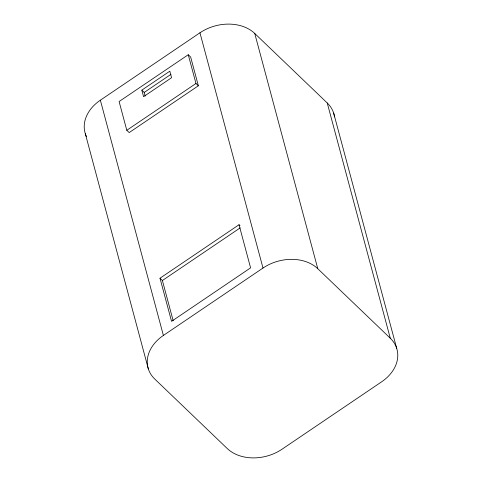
<?xml version="1.0" encoding="UTF-8"?>
<svg xmlns="http://www.w3.org/2000/svg" width="482" height="482" viewBox="0 0 482 482"><rect width="100%" height="100%" fill="white"/><g stroke="black" fill="none" stroke-linecap="round" stroke-linejoin="round"><path stroke-width="0.72" d="M86.537 136.737A39.795 30.077 -15 0 1 100.358 100.196L199.958 32.794A39.795 30.077 -15 0 1 254.743 33.463L327.236 102.967A39.795 30.077 -15 0 1 334.526 116.909M188.257 54.731L119.102 101.533L126.802 130.291L129.2 132.586L198.361 85.784L190.655 57.033L188.257 54.731L195.963 83.482L198.361 85.784M141.822 90.134L169.815 71.191L171.562 77.729L143.57 96.671L141.822 90.134L144.214 92.436L145.19 96.063M144.214 92.436L170.965 74.33M126.802 130.291L195.963 83.482M239.03 224.733L250.592 267.859L171.55 321.349L159.994 278.216L239.03 224.733L239.994 225.648M173.177 320.771L162.392 280.518L240.187 227.872M163.392 335.442L262.991 268.04A39.795 30.077 -15 0 1 317.777 268.709L390.269 338.213A39.795 30.077 -15 0 1 381.642 381.804L282.042 449.206A39.795 30.077 -15 0 1 227.257 448.537L154.764 379.033A39.795 30.077 -15 0 1 163.392 335.442L100.358 100.196M159.994 278.216L162.392 280.518M333.652 113.071L396.692 348.317M327.236 102.967L390.269 338.213M254.743 33.463L317.777 268.709M199.958 32.794L262.991 268.04M85.308 133.683L148.348 368.929"/></g></svg>
